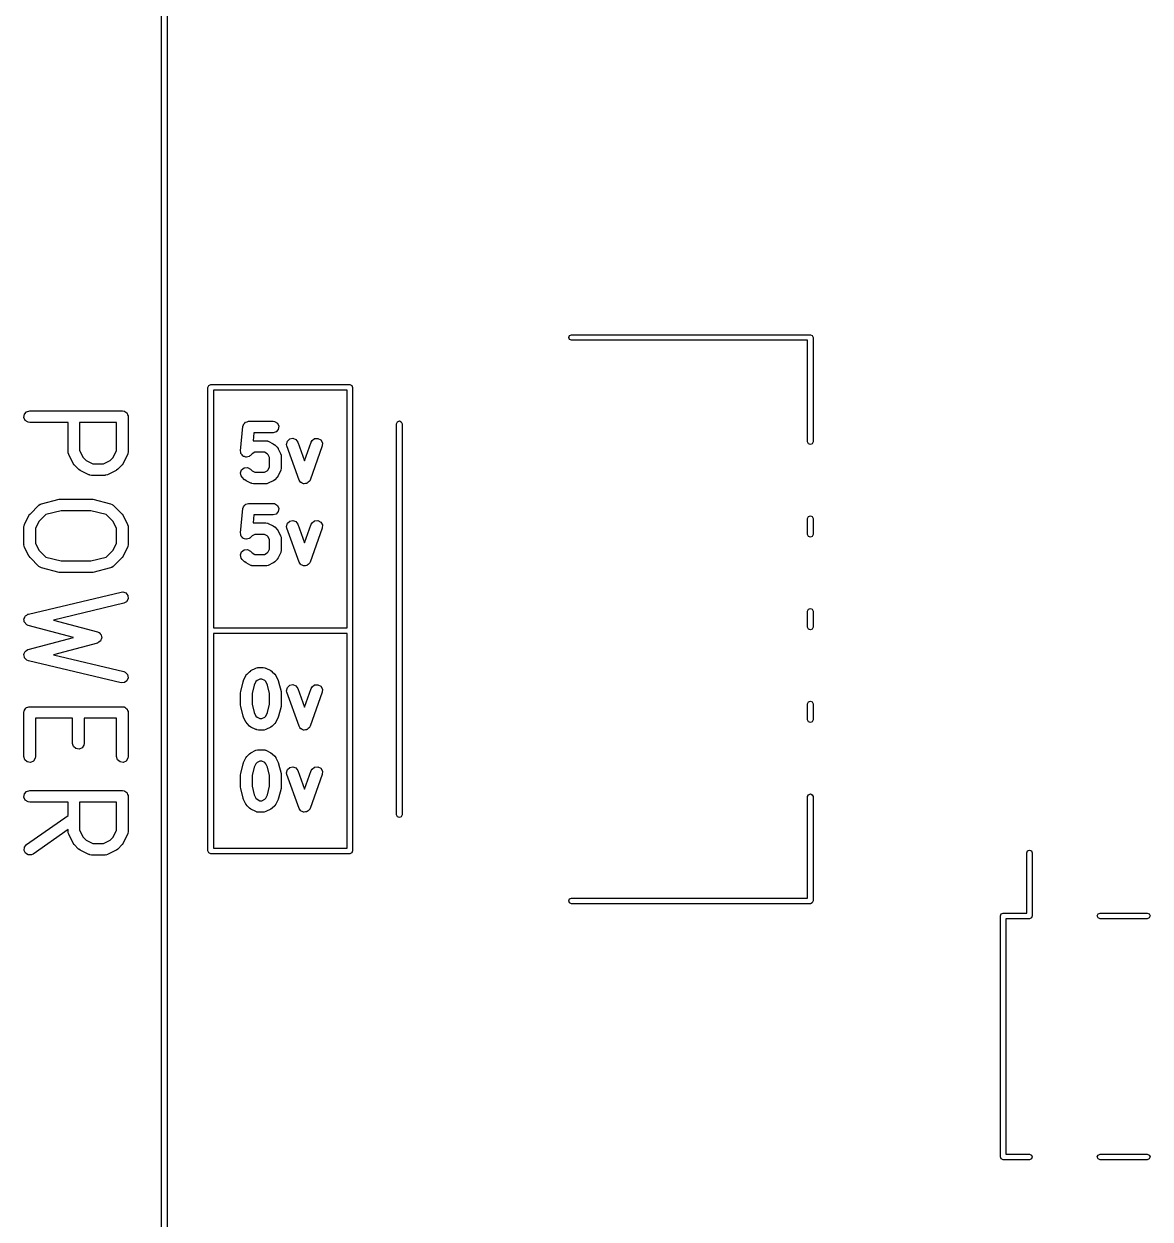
# Model space of a CAD drawing. Extents: x -3.77 to 3.77, y 0.07 to 7.77.
# Drawn here: x 0.845 to 1.802, y 5.239 to 6.254 of the extents above; entities that cross this region are included whole.
import ezdxf

# ---------------------------------------------------------------- set-up
doc = ezdxf.new("R2010")
doc.units = 0
doc.header["$MEASUREMENT"] = 0
doc.layers.add('BLACK', color=7, linetype='CONTINUOUS')

msp = doc.modelspace()

# ---------------------------------------------------------------- linework, layer by layer
at = {"layer": 'BLACK', "linetype": 'CONTINUOUS'}
for p, q in [((0.962205, 4.84252), (0.962205, 6.88976)), ((0.966929, 6.88976), (0.966929, 4.84252)), ((1.30788, 5.98728), (1.30857, 5.98895)), ((1.30857, 5.98895), (1.31024, 5.98965)), ((1.31024, 5.98965), (1.51308, 5.98965)), ((1.51308, 5.98965), (1.51475, 5.98895)), ((1.51475, 5.98895), (1.51544, 5.98728)), ((1.30857, 5.98561), (1.30788, 5.98728)), ((1.31024, 5.98492), (1.30857, 5.98561)), ((1.51072, 5.98492), (1.31024, 5.98492)), ((1.51072, 5.89874), (1.51072, 5.98492)), ((1.51544, 5.98728), (1.51544, 5.89874)), ((1.00157, 5.94488), (1.00227, 5.94655)), ((1.00157, 5.55118), (1.00157, 5.94488)), ((1.00227, 5.94655), (1.00394, 5.94724)), ((1.00394, 5.94724), (1.12205, 5.94724)), ((1.0063, 5.94252), (1.0063, 5.74055)), ((1.11969, 5.94252), (1.0063, 5.94252)), ((1.11969, 5.74055), (1.11969, 5.94252)), ((1.12205, 5.94724), (1.12372, 5.94655)), ((1.12372, 5.94655), (1.12441, 5.94488)), ((1.12441, 5.94488), (1.12441, 5.55118)), ((0.845334, 5.91935), (0.845732, 5.92209)), ((0.846481, 5.91683), (0.845334, 5.91935)), ((0.845732, 5.92209), (0.847548, 5.92418)), ((0.847548, 5.92418), (0.850206, 5.92496)), ((0.850206, 5.92496), (0.928946, 5.92496)), ((0.928946, 5.92496), (0.930344, 5.92476)), ((0.930344, 5.92476), (0.930643, 5.92457)), ((0.930643, 5.92457), (0.930995, 5.92452)), ((0.930995, 5.92452), (0.931789, 5.92383)), ((0.931789, 5.92383), (0.932672, 5.92326)), ((0.932672, 5.92326), (0.932819, 5.92293)), ((0.932819, 5.92293), (0.933088, 5.9227)), ((0.933088, 5.9227), (0.933384, 5.92169)), ((0.933384, 5.92169), (0.933819, 5.92073)), ((0.933819, 5.92073), (0.933767, 5.92038)), ((0.933767, 5.92038), (0.933868, 5.92004)), ((0.933868, 5.92004), (0.933868, 5.89004)), ((0.848809, 5.91532), (0.846481, 5.91683)), ((0.850206, 5.91512), (0.848809, 5.91532)), ((0.88278, 5.91512), (0.850206, 5.91512)), ((0.88278, 5.89004), (0.88278, 5.91512)), ((0.892623, 5.91512), (0.892623, 5.89121)), ((0.924025, 5.91512), (0.892623, 5.91512)), ((0.924025, 5.89121), (0.924025, 5.91512)), ((1.02922, 5.89106), (1.03129, 5.91169)), ((1.03129, 5.91169), (1.03163, 5.91306)), ((1.03163, 5.91306), (1.03169, 5.91314)), ((1.03169, 5.91314), (1.03171, 5.91324)), ((1.03171, 5.91324), (1.03255, 5.91422)), ((1.03255, 5.91422), (1.03335, 5.91522)), ((1.03335, 5.91522), (1.03345, 5.91526)), ((1.03345, 5.91526), (1.03352, 5.91534)), ((1.03352, 5.91534), (1.03476, 5.9157)), ((1.03476, 5.9157), (1.03598, 5.91611)), ((1.03598, 5.91611), (1.03608, 5.91609)), ((1.03608, 5.91609), (1.03618, 5.91612)), ((1.03618, 5.91612), (1.05681, 5.91612)), ((1.05681, 5.91612), (1.0582, 5.91591)), ((1.0582, 5.91591), (1.06053, 5.91441)), ((1.06128, 5.90915), (1.05946, 5.90705)), ((1.06053, 5.91441), (1.06168, 5.91189)), ((1.06168, 5.91189), (1.06128, 5.90915)), ((1.16172, 5.91406), (1.16241, 5.91573)), ((1.16172, 5.582), (1.16172, 5.91406)), ((1.16241, 5.91573), (1.16408, 5.91642)), ((1.16408, 5.91642), (1.16575, 5.91573)), ((1.16575, 5.91573), (1.16644, 5.91406)), ((1.16644, 5.91406), (1.16644, 5.582)), ((1.04064, 5.90627), (1.03996, 5.89952)), ((1.03996, 5.89952), (1.04031, 5.89962)), ((1.04031, 5.89962), (1.05062, 5.89962)), ((1.05681, 5.90627), (1.04064, 5.90627)), ((1.05062, 5.89962), (1.05202, 5.89942)), ((1.05202, 5.89942), (1.05239, 5.89918)), ((1.05239, 5.89918), (1.05282, 5.8991)), ((1.05282, 5.8991), (1.05694, 5.89704)), ((1.05946, 5.90705), (1.05681, 5.90627)), ((1.05694, 5.89704), (1.0581, 5.89623)), ((1.06839, 5.89649), (1.06902, 5.89919)), ((1.06902, 5.89919), (1.07101, 5.90112)), ((1.07101, 5.90112), (1.07373, 5.90166)), ((1.07373, 5.90166), (1.07631, 5.90066)), ((1.07631, 5.90066), (1.07794, 5.89842)), ((1.07794, 5.89842), (1.08361, 5.88252)), ((1.08361, 5.88252), (1.08929, 5.89842)), ((1.08929, 5.89842), (1.08995, 5.89966)), ((1.08995, 5.89966), (1.09215, 5.90135)), ((1.09215, 5.90135), (1.09491, 5.90158)), ((1.09491, 5.90158), (1.09736, 5.90029)), ((1.09736, 5.90029), (1.09872, 5.89787)), ((1.09872, 5.89787), (1.09856, 5.89511)), ((1.51141, 5.89707), (1.51072, 5.89874)), ((1.51308, 5.89638), (1.51141, 5.89707)), ((1.51475, 5.89707), (1.51308, 5.89638)), ((1.51544, 5.89874), (1.51475, 5.89707)), ((0.882904, 5.88962), (0.88278, 5.89004)), ((0.882856, 5.88918), (0.882904, 5.88962)), ((0.8833, 5.88784), (0.882856, 5.88918)), ((0.887049, 5.88035), (0.8833, 5.88784)), ((0.892623, 5.89121), (0.895496, 5.88546)), ((0.921152, 5.88546), (0.924025, 5.89121)), ((0.933348, 5.88784), (0.929599, 5.88035)), ((0.933426, 5.88828), (0.933348, 5.88784)), ((0.933665, 5.88865), (0.933426, 5.88828)), ((0.933868, 5.89004), (0.933665, 5.88865)), ((1.02943, 5.88997), (1.02922, 5.89106)), ((1.02951, 5.88886), (1.02943, 5.88997)), ((1.02968, 5.88863), (1.02951, 5.88886)), ((1.02974, 5.88834), (1.02968, 5.88863)), ((1.0305, 5.88753), (1.02974, 5.88834)), ((1.03117, 5.88664), (1.0305, 5.88753)), ((1.0376, 5.88709), (1.03707, 5.8867)), ((1.0391, 5.88859), (1.0376, 5.88709)), ((1.04147, 5.88978), (1.0391, 5.88859)), ((1.04946, 5.88978), (1.04147, 5.88978)), ((1.05183, 5.88859), (1.04946, 5.88978)), ((1.05276, 5.88766), (1.05183, 5.88859)), ((1.05395, 5.88529), (1.05276, 5.88766)), ((1.0581, 5.89623), (1.05815, 5.89616)), ((1.05815, 5.89616), (1.05822, 5.89612)), ((1.05822, 5.89612), (1.06029, 5.89405)), ((1.06029, 5.89405), (1.06113, 5.89292)), ((1.06113, 5.89292), (1.06115, 5.89284)), ((1.06115, 5.89284), (1.06121, 5.89277)), ((1.06121, 5.89277), (1.06327, 5.88865)), ((1.06327, 5.88865), (1.06371, 5.88731)), ((1.06371, 5.88731), (1.06366, 5.88687)), ((1.06867, 5.89511), (1.06839, 5.89649)), ((1.07898, 5.86623), (1.06867, 5.89511)), ((1.09856, 5.89511), (1.08825, 5.86623)), ((0.887108, 5.88028), (0.887049, 5.88035)), ((0.887126, 5.8802), (0.887108, 5.88028)), ((0.887971, 5.87907), (0.887126, 5.8802)), ((0.891721, 5.87532), (0.887971, 5.87907)), ((0.895496, 5.88546), (0.898116, 5.88284)), ((0.898116, 5.88284), (0.903861, 5.87997)), ((0.903861, 5.87997), (0.912786, 5.87997)), ((0.912786, 5.87997), (0.918532, 5.88284)), ((0.918532, 5.88284), (0.921152, 5.88546)), ((0.928677, 5.87907), (0.924927, 5.87532)), ((0.928718, 5.87914), (0.928677, 5.87907)), ((0.928792, 5.87919), (0.928718, 5.87914)), ((0.929599, 5.88035), (0.928792, 5.87919)), ((1.03144, 5.88654), (1.03117, 5.88664)), ((1.03164, 5.88633), (1.03144, 5.88654)), ((1.03272, 5.88606), (1.03164, 5.88633)), ((1.03241, 5.87663), (1.03517, 5.87682)), ((1.03376, 5.88567), (1.03272, 5.88606)), ((1.03404, 5.88573), (1.03376, 5.88567)), ((1.03433, 5.88566), (1.03404, 5.88573)), ((1.03538, 5.88601), (1.03433, 5.88566)), ((1.03517, 5.87682), (1.0376, 5.87549)), ((1.03647, 5.88625), (1.03538, 5.88601)), ((1.0368, 5.8865), (1.03647, 5.88625)), ((1.03695, 5.88655), (1.0368, 5.8865)), ((1.03707, 5.8867), (1.03695, 5.88655)), ((1.05276, 5.87493), (1.05395, 5.8773)), ((1.05395, 5.8773), (1.05395, 5.88529)), ((1.06366, 5.88687), (1.06379, 5.88645)), ((1.06379, 5.88645), (1.06379, 5.87614)), ((0.891796, 5.87528), (0.891721, 5.87532)), ((0.89184, 5.8752), (0.891796, 5.87528)), ((0.893, 5.87439), (0.89184, 5.8752)), ((0.900499, 5.87065), (0.893, 5.87439)), ((0.900932, 5.87057), (0.900499, 5.87065)), ((0.901302, 5.87033), (0.900932, 5.87057)), ((0.9027, 5.87013), (0.901302, 5.87033)), ((0.913948, 5.87013), (0.9027, 5.87013)), ((0.914371, 5.87025), (0.913948, 5.87013)), ((0.914808, 5.8702), (0.914371, 5.87025)), ((0.916149, 5.87065), (0.914808, 5.8702)), ((0.923648, 5.87439), (0.916149, 5.87065)), ((0.923711, 5.87445), (0.923648, 5.87439)), ((0.923795, 5.87447), (0.923711, 5.87445)), ((0.924927, 5.87532), (0.923795, 5.87447)), ((1.02921, 5.87237), (1.03019, 5.87497)), ((1.0298, 5.86967), (1.02921, 5.87237)), ((1.03064, 5.86853), (1.0298, 5.86967)), ((1.03019, 5.87497), (1.03241, 5.87663)), ((1.0327, 5.86647), (1.03064, 5.86853)), ((1.0376, 5.87549), (1.0391, 5.874)), ((1.0391, 5.874), (1.04147, 5.87281)), ((1.04147, 5.87281), (1.04946, 5.87281)), ((1.04946, 5.87281), (1.05183, 5.874)), ((1.05183, 5.874), (1.05276, 5.87493)), ((1.06029, 5.86853), (1.05822, 5.86647)), ((1.06033, 5.86861), (1.06029, 5.86853)), ((1.0604, 5.86865), (1.06033, 5.86861)), ((1.06121, 5.86981), (1.0604, 5.86865)), ((1.06327, 5.87394), (1.06121, 5.86981)), ((1.06335, 5.87437), (1.06327, 5.87394)), ((1.06359, 5.87474), (1.06335, 5.87437)), ((1.06379, 5.87614), (1.06359, 5.87474)), ((1.03278, 5.86643), (1.0327, 5.86647)), ((1.03282, 5.86636), (1.03278, 5.86643)), ((1.03398, 5.86555), (1.03282, 5.86636)), ((1.03811, 5.86349), (1.03398, 5.86555)), ((1.03854, 5.86341), (1.03811, 5.86349)), ((1.03891, 5.86317), (1.03854, 5.86341)), ((1.04031, 5.86297), (1.03891, 5.86317)), ((1.05062, 5.86297), (1.04031, 5.86297)), ((1.05104, 5.86309), (1.05062, 5.86297)), ((1.05148, 5.86304), (1.05104, 5.86309)), ((1.05282, 5.86349), (1.05148, 5.86304)), ((1.05694, 5.86555), (1.05282, 5.86349)), ((1.05701, 5.86561), (1.05694, 5.86555)), ((1.05709, 5.86563), (1.05701, 5.86561)), ((1.05822, 5.86647), (1.05709, 5.86563)), ((1.07963, 5.86533), (1.07898, 5.86623)), ((1.08018, 5.86436), (1.07963, 5.86533)), ((1.08044, 5.86423), (1.08018, 5.86436)), ((1.08061, 5.86399), (1.08044, 5.86423)), ((1.08165, 5.86359), (1.08061, 5.86399)), ((1.08263, 5.86307), (1.08165, 5.86359)), ((1.08292, 5.86309), (1.08263, 5.86307)), ((1.08319, 5.86299), (1.08292, 5.86309)), ((1.08428, 5.86321), (1.08319, 5.86299)), ((1.08539, 5.8633), (1.08428, 5.86321)), ((1.08562, 5.86348), (1.08539, 5.8633)), ((1.08591, 5.86353), (1.08562, 5.86348)), ((1.08671, 5.86431), (1.08591, 5.86353)), ((1.08759, 5.86499), (1.08671, 5.86431)), ((1.08778, 5.86535), (1.08759, 5.86499)), ((1.0879, 5.86546), (1.08778, 5.86535)), ((1.08794, 5.86565), (1.0879, 5.86546)), ((1.08825, 5.86623), (1.08794, 5.86565)), ((0.860261, 5.84608), (0.875259, 5.84982)), ((0.875259, 5.84982), (0.876318, 5.84993)), ((0.876318, 5.84993), (0.876453, 5.84997)), ((0.876453, 5.84997), (0.9027, 5.84997)), ((0.9027, 5.84997), (0.903752, 5.84982)), ((0.903752, 5.84982), (0.903893, 5.84982)), ((0.903893, 5.84982), (0.918891, 5.84608)), ((1.03476, 5.84598), (1.03598, 5.84639)), ((1.03598, 5.84639), (1.03608, 5.84636)), ((1.03608, 5.84636), (1.03618, 5.84639)), ((1.03618, 5.84639), (1.05681, 5.84639)), ((1.05681, 5.84639), (1.0582, 5.84619)), ((0.849554, 5.836), (0.85036, 5.83716)), ((0.85036, 5.83716), (0.850435, 5.83721)), ((0.850435, 5.83721), (0.850476, 5.83728)), ((0.850476, 5.83728), (0.857975, 5.84478)), ((0.857975, 5.84478), (0.859107, 5.84563)), ((0.863971, 5.83686), (0.858, 5.83089)), ((0.859107, 5.84563), (0.85972, 5.84576)), ((0.85972, 5.84576), (0.860261, 5.84608)), ((0.877059, 5.84013), (0.863971, 5.83686)), ((0.902094, 5.84013), (0.877059, 5.84013)), ((0.915182, 5.83686), (0.902094, 5.84013)), ((0.921152, 5.83089), (0.915182, 5.83686)), ((0.918891, 5.84608), (0.920198, 5.84554)), ((0.920198, 5.84554), (0.920627, 5.84508)), ((0.920627, 5.84508), (0.921178, 5.84478)), ((0.921178, 5.84478), (0.928677, 5.83728)), ((0.928677, 5.83728), (0.929522, 5.83615)), ((0.929522, 5.83615), (0.92954, 5.83607)), ((1.02922, 5.82134), (1.03129, 5.84196)), ((1.03129, 5.84196), (1.03163, 5.84333)), ((1.03163, 5.84333), (1.03169, 5.84342)), ((1.03169, 5.84342), (1.03171, 5.84352)), ((1.03171, 5.84352), (1.03255, 5.84449)), ((1.03255, 5.84449), (1.03335, 5.8455)), ((1.03335, 5.8455), (1.03345, 5.84553)), ((1.03345, 5.84553), (1.03352, 5.84561)), ((1.03352, 5.84561), (1.03476, 5.84598)), ((1.04064, 5.83655), (1.03996, 5.82979)), ((1.05681, 5.83655), (1.04064, 5.83655)), ((1.05946, 5.83733), (1.05681, 5.83655)), ((1.0582, 5.84619), (1.06053, 5.84469)), ((1.06128, 5.83942), (1.05946, 5.83733)), ((1.06053, 5.84469), (1.06168, 5.84217)), ((1.06168, 5.84217), (1.06128, 5.83942)), ((0.845285, 5.8263), (0.845488, 5.8277)), ((0.845285, 5.8113), (0.845285, 5.8263)), ((0.845488, 5.8277), (0.845726, 5.82807)), ((0.845726, 5.82807), (0.845805, 5.8285)), ((0.845805, 5.8285), (0.849554, 5.836)), ((0.858, 5.83089), (0.855127, 5.82514)), ((0.924025, 5.82514), (0.921152, 5.83089)), ((0.92954, 5.83607), (0.929599, 5.836)), ((0.929599, 5.836), (0.933348, 5.8285)), ((0.933348, 5.8285), (0.933792, 5.82716)), ((0.933792, 5.82716), (0.933744, 5.82673)), ((0.933744, 5.82673), (0.933868, 5.8263)), ((0.933868, 5.8263), (0.933868, 5.8113)), ((1.03996, 5.82979), (1.04031, 5.8299)), ((1.04031, 5.8299), (1.05062, 5.8299)), ((1.05062, 5.8299), (1.05202, 5.82969)), ((1.05202, 5.82969), (1.05239, 5.82945)), ((1.05239, 5.82945), (1.05282, 5.82938)), ((1.05282, 5.82938), (1.05694, 5.82731)), ((1.05694, 5.82731), (1.0581, 5.82651)), ((1.0581, 5.82651), (1.05815, 5.82643)), ((1.05815, 5.82643), (1.05822, 5.82639)), ((1.05822, 5.82639), (1.06029, 5.82433)), ((1.06839, 5.82677), (1.06902, 5.82946)), ((1.06867, 5.82538), (1.06839, 5.82677)), ((1.06902, 5.82946), (1.07101, 5.83139)), ((1.07101, 5.83139), (1.07373, 5.83194)), ((1.07373, 5.83194), (1.07631, 5.83093)), ((1.07631, 5.83093), (1.07794, 5.82869)), ((1.07794, 5.82869), (1.08361, 5.8128)), ((1.08361, 5.8128), (1.08929, 5.82869)), ((1.08929, 5.82869), (1.08995, 5.82994)), ((1.08995, 5.82994), (1.09215, 5.83163)), ((1.09215, 5.83163), (1.09491, 5.83186)), ((1.09491, 5.83186), (1.09736, 5.83056)), ((1.09736, 5.83056), (1.09872, 5.82815)), ((1.09872, 5.82815), (1.09856, 5.82538)), ((1.51072, 5.83354), (1.51141, 5.83521)), ((1.51072, 5.82), (1.51072, 5.83354)), ((1.51141, 5.83521), (1.51308, 5.8359)), ((1.51308, 5.8359), (1.51475, 5.83521)), ((1.51475, 5.83521), (1.51544, 5.83354)), ((1.51544, 5.83354), (1.51544, 5.82)), ((0.855127, 5.82514), (0.855127, 5.81247)), ((0.924025, 5.81247), (0.924025, 5.82514)), ((1.02943, 5.82024), (1.02922, 5.82134)), ((1.02951, 5.81913), (1.02943, 5.82024)), ((1.02968, 5.8189), (1.02951, 5.81913)), ((1.02974, 5.81862), (1.02968, 5.8189)), ((1.0305, 5.81781), (1.02974, 5.81862)), ((1.03117, 5.81691), (1.0305, 5.81781)), ((1.03144, 5.81681), (1.03117, 5.81691)), ((1.03164, 5.8166), (1.03144, 5.81681)), ((1.03272, 5.81633), (1.03164, 5.8166)), ((1.03376, 5.81594), (1.03272, 5.81633)), ((1.03404, 5.816), (1.03376, 5.81594)), ((1.03433, 5.81593), (1.03404, 5.816)), ((1.03538, 5.81629), (1.03433, 5.81593)), ((1.03647, 5.81652), (1.03538, 5.81629)), ((1.0368, 5.81677), (1.03647, 5.81652)), ((1.03695, 5.81682), (1.0368, 5.81677)), ((1.03707, 5.81697), (1.03695, 5.81682)), ((1.0376, 5.81737), (1.03707, 5.81697)), ((1.0391, 5.81887), (1.0376, 5.81737)), ((1.04147, 5.82005), (1.0391, 5.81887)), ((1.04946, 5.82005), (1.04147, 5.82005)), ((1.05183, 5.81887), (1.04946, 5.82005)), ((1.05276, 5.81793), (1.05183, 5.81887)), ((1.05395, 5.81556), (1.05276, 5.81793)), ((1.06029, 5.82433), (1.06113, 5.8232)), ((1.06113, 5.8232), (1.06115, 5.82311)), ((1.06115, 5.82311), (1.06121, 5.82305)), ((1.06121, 5.82305), (1.06327, 5.81893)), ((1.06327, 5.81893), (1.06371, 5.81758)), ((1.06371, 5.81758), (1.06366, 5.81715)), ((1.06366, 5.81715), (1.06379, 5.81672)), ((1.06379, 5.81672), (1.06379, 5.80641)), ((1.07898, 5.79651), (1.06867, 5.82538)), ((1.09856, 5.82538), (1.08825, 5.79651)), ((1.51141, 5.81833), (1.51072, 5.82)), ((1.51308, 5.81764), (1.51141, 5.81833)), ((1.51475, 5.81833), (1.51308, 5.81764)), ((1.51544, 5.82), (1.51475, 5.81833)), ((0.845409, 5.81088), (0.845285, 5.8113)), ((0.845361, 5.81044), (0.845409, 5.81088)), ((0.845805, 5.8091), (0.845361, 5.81044)), ((0.849554, 5.8016), (0.845805, 5.8091)), ((0.855127, 5.81247), (0.858, 5.80672)), ((0.858, 5.80672), (0.863971, 5.80075)), ((0.915182, 5.80075), (0.921152, 5.80672)), ((0.921152, 5.80672), (0.924025, 5.81247)), ((0.933348, 5.8091), (0.929599, 5.8016)), ((0.933426, 5.80954), (0.933348, 5.8091)), ((0.933665, 5.80991), (0.933426, 5.80954)), ((0.933868, 5.8113), (0.933665, 5.80991)), ((1.03019, 5.80524), (1.03241, 5.8069)), ((1.03241, 5.8069), (1.03517, 5.8071)), ((1.03517, 5.8071), (1.0376, 5.80577)), ((1.0376, 5.80577), (1.0391, 5.80427)), ((1.05276, 5.8052), (1.05395, 5.80758)), ((1.05395, 5.80758), (1.05395, 5.81556)), ((1.06379, 5.80641), (1.06359, 5.80502)), ((0.849613, 5.80154), (0.849554, 5.8016)), ((0.849631, 5.80146), (0.849613, 5.80154)), ((0.850476, 5.80033), (0.849631, 5.80146)), ((0.857975, 5.79283), (0.850476, 5.80033)), ((0.863971, 5.80075), (0.877059, 5.79748)), ((0.877059, 5.79748), (0.902094, 5.79748)), ((0.902094, 5.79748), (0.915182, 5.80075)), ((0.928677, 5.80033), (0.921178, 5.79283)), ((0.928718, 5.8004), (0.928677, 5.80033)), ((0.928792, 5.80045), (0.928718, 5.8004)), ((0.929599, 5.8016), (0.928792, 5.80045)), ((1.02921, 5.80265), (1.03019, 5.80524)), ((1.0298, 5.79994), (1.02921, 5.80265)), ((1.03064, 5.79881), (1.0298, 5.79994)), ((1.0327, 5.79675), (1.03064, 5.79881)), ((1.03278, 5.79671), (1.0327, 5.79675)), ((1.03282, 5.79663), (1.03278, 5.79671)), ((1.03398, 5.79583), (1.03282, 5.79663)), ((1.03811, 5.79376), (1.03398, 5.79583)), ((1.0391, 5.80427), (1.04147, 5.80309)), ((1.04147, 5.80309), (1.04946, 5.80309)), ((1.04946, 5.80309), (1.05183, 5.80427)), ((1.05183, 5.80427), (1.05276, 5.8052)), ((1.05694, 5.79583), (1.05282, 5.79376)), ((1.05701, 5.79588), (1.05694, 5.79583)), ((1.05709, 5.7959), (1.05701, 5.79588)), ((1.05822, 5.79675), (1.05709, 5.7959)), ((1.06029, 5.79881), (1.05822, 5.79675)), ((1.06033, 5.79888), (1.06029, 5.79881)), ((1.0604, 5.79893), (1.06033, 5.79888)), ((1.06121, 5.80009), (1.0604, 5.79893)), ((1.06327, 5.80421), (1.06121, 5.80009)), ((1.06335, 5.80465), (1.06327, 5.80421)), ((1.06359, 5.80502), (1.06335, 5.80465)), ((1.07963, 5.79561), (1.07898, 5.79651)), ((1.08018, 5.79464), (1.07963, 5.79561)), ((1.08778, 5.79563), (1.08759, 5.79526)), ((1.0879, 5.79574), (1.08778, 5.79563)), ((1.08794, 5.79593), (1.0879, 5.79574)), ((1.08825, 5.79651), (1.08794, 5.79593)), ((0.858526, 5.79253), (0.857975, 5.79283)), ((0.858954, 5.79207), (0.858526, 5.79253)), ((0.860261, 5.79153), (0.858954, 5.79207)), ((0.875259, 5.78778), (0.860261, 5.79153)), ((0.8754, 5.78779), (0.875259, 5.78778)), ((0.876453, 5.78764), (0.8754, 5.78779)), ((0.9027, 5.78764), (0.876453, 5.78764)), ((0.902835, 5.78768), (0.9027, 5.78764)), ((0.903893, 5.78778), (0.902835, 5.78768)), ((0.918891, 5.79153), (0.903893, 5.78778)), ((0.919433, 5.79185), (0.918891, 5.79153)), ((0.920046, 5.79198), (0.919433, 5.79185)), ((0.921178, 5.79283), (0.920046, 5.79198)), ((1.03854, 5.79368), (1.03811, 5.79376)), ((1.03891, 5.79345), (1.03854, 5.79368)), ((1.04031, 5.79324), (1.03891, 5.79345)), ((1.05062, 5.79324), (1.04031, 5.79324)), ((1.05104, 5.79337), (1.05062, 5.79324)), ((1.05148, 5.79332), (1.05104, 5.79337)), ((1.05282, 5.79376), (1.05148, 5.79332)), ((1.08044, 5.7945), (1.08018, 5.79464)), ((1.08061, 5.79427), (1.08044, 5.7945)), ((1.08165, 5.79386), (1.08061, 5.79427)), ((1.08263, 5.79334), (1.08165, 5.79386)), ((1.08292, 5.79337), (1.08263, 5.79334)), ((1.08319, 5.79326), (1.08292, 5.79337)), ((1.08428, 5.79348), (1.08319, 5.79326)), ((1.08539, 5.79357), (1.08428, 5.79348)), ((1.08562, 5.79375), (1.08539, 5.79357)), ((1.08591, 5.79381), (1.08562, 5.79375)), ((1.08671, 5.79458), (1.08591, 5.79381)), ((1.08759, 5.79526), (1.08671, 5.79458)), ((0.849066, 5.75235), (0.927807, 5.7711)), ((0.927807, 5.7711), (0.929213, 5.77122)), ((0.929213, 5.77122), (0.931826, 5.7703)), ((0.931826, 5.7703), (0.933525, 5.76811)), ((0.933774, 5.76535), (0.932492, 5.7629)), ((0.933525, 5.76811), (0.933774, 5.76535)), ((0.930086, 5.76152), (0.870319, 5.74729)), ((0.932492, 5.7629), (0.930086, 5.76152)), ((1.51072, 5.7548), (1.51141, 5.75647)), ((1.51141, 5.75647), (1.51308, 5.75716)), ((1.51308, 5.75716), (1.51475, 5.75647)), ((1.51475, 5.75647), (1.51544, 5.7548)), ((0.84532, 5.74815), (0.845396, 5.74833)), ((0.845519, 5.74696), (0.84532, 5.74815)), ((0.845379, 5.74852), (0.845936, 5.74959)), ((0.845396, 5.74833), (0.845379, 5.74852)), ((0.845627, 5.74576), (0.845519, 5.74696)), ((0.845746, 5.74561), (0.845627, 5.74576)), ((0.845778, 5.74542), (0.845746, 5.74561)), ((0.846588, 5.74452), (0.845778, 5.74542)), ((0.845936, 5.74959), (0.846411, 5.7507)), ((0.846411, 5.7507), (0.846571, 5.7508)), ((0.846571, 5.7508), (0.846661, 5.75098)), ((0.846661, 5.75098), (0.847707, 5.75157)), ((0.847707, 5.75157), (0.848704, 5.75225)), ((0.848704, 5.75225), (0.848898, 5.75225)), ((0.848898, 5.75225), (0.849066, 5.75235)), ((0.870319, 5.74729), (0.907717, 5.73732)), ((1.51072, 5.74126), (1.51072, 5.7548)), ((1.51544, 5.7548), (1.51544, 5.74126)), ((0.847327, 5.74357), (0.846588, 5.74452)), ((0.84751, 5.74351), (0.847327, 5.74357)), ((0.84764, 5.74336), (0.84751, 5.74351)), ((0.848938, 5.74281), (0.84764, 5.74336)), ((0.88735, 5.73256), (0.848938, 5.74281)), ((0.907717, 5.73732), (0.909016, 5.73676)), ((0.909016, 5.73676), (0.9091, 5.73667)), ((0.9091, 5.73667), (0.90922, 5.73663)), ((0.90922, 5.73663), (0.910025, 5.73565)), ((0.910025, 5.73565), (0.910877, 5.73471)), ((0.910877, 5.73471), (0.910898, 5.73459)), ((1.0063, 5.74055), (1.11969, 5.74055)), ((1.0063, 5.73583), (1.0063, 5.55354)), ((1.11969, 5.73583), (1.0063, 5.73583)), ((1.11969, 5.55354), (1.11969, 5.73583)), ((1.51141, 5.73959), (1.51072, 5.74126)), ((1.51308, 5.7389), (1.51141, 5.73959)), ((1.51475, 5.73959), (1.51308, 5.7389)), ((1.51544, 5.74126), (1.51475, 5.73959)), ((0.848938, 5.72232), (0.88735, 5.73256)), ((0.907717, 5.72781), (0.870319, 5.71784)), ((0.907825, 5.72788), (0.907717, 5.72781)), ((0.907951, 5.72788), (0.907825, 5.72788)), ((0.909001, 5.72859), (0.907951, 5.72788)), ((0.910085, 5.72925), (0.909001, 5.72859)), ((0.91014, 5.72936), (0.910085, 5.72925)), ((0.910245, 5.72943), (0.91014, 5.72936)), ((0.910744, 5.7306), (0.910245, 5.72943)), ((0.911301, 5.73174), (0.910744, 5.7306)), ((0.910898, 5.73459), (0.910978, 5.73449)), ((0.910978, 5.73449), (0.911126, 5.73323)), ((0.911126, 5.73323), (0.911336, 5.73198)), ((0.911336, 5.73198), (0.911286, 5.73186)), ((0.911286, 5.73186), (0.911301, 5.73174)), ((0.845306, 5.71802), (0.845377, 5.7182)), ((0.845537, 5.71684), (0.845306, 5.71802)), ((0.845355, 5.71839), (0.845883, 5.71948)), ((0.845377, 5.7182), (0.845355, 5.71839)), ((0.845677, 5.71564), (0.845537, 5.71684)), ((0.8458, 5.71549), (0.845677, 5.71564)), ((0.845837, 5.7153), (0.8458, 5.71549)), ((0.846671, 5.71443), (0.845837, 5.7153)), ((0.845883, 5.71948), (0.846328, 5.7206)), ((0.846328, 5.7206), (0.846485, 5.72071)), ((0.846485, 5.72071), (0.84657, 5.72088)), ((0.84657, 5.72088), (0.8476, 5.72151)), ((0.847435, 5.7135), (0.846671, 5.71443)), ((0.8476, 5.72151), (0.848579, 5.72221)), ((0.848579, 5.72221), (0.848773, 5.72222)), ((0.848773, 5.72222), (0.848938, 5.72232)), ((0.870319, 5.71784), (0.930086, 5.70361)), ((0.84762, 5.71344), (0.847435, 5.7135)), ((0.847754, 5.7133), (0.84762, 5.71344)), ((0.849066, 5.71278), (0.847754, 5.7133)), ((0.927806, 5.69403), (0.849066, 5.71278)), ((1.03683, 5.70344), (1.03796, 5.70429)), ((1.03796, 5.70429), (1.03804, 5.7043)), ((1.03804, 5.7043), (1.03811, 5.70436)), ((1.03811, 5.70436), (1.04223, 5.70642)), ((1.04223, 5.70642), (1.04357, 5.70687)), ((1.04357, 5.70687), (1.04401, 5.70682)), ((1.04401, 5.70682), (1.04443, 5.70694)), ((1.04443, 5.70694), (1.04856, 5.70694)), ((1.04856, 5.70694), (1.04995, 5.70674)), ((1.04995, 5.70674), (1.05032, 5.7065)), ((1.05032, 5.7065), (1.05076, 5.70642)), ((1.05076, 5.70642), (1.05488, 5.70436)), ((1.05488, 5.70436), (1.05604, 5.70356)), ((0.930574, 5.69417), (0.927806, 5.69403)), ((0.930086, 5.70361), (0.931399, 5.70309)), ((0.932825, 5.69579), (0.930574, 5.69417)), ((0.931399, 5.70309), (0.933315, 5.70108)), ((0.933847, 5.69836), (0.932825, 5.69579)), ((0.933315, 5.70108), (0.933847, 5.69836)), ((1.02935, 5.68672), (1.03141, 5.69497)), ((1.03141, 5.69497), (1.03175, 5.6958)), ((1.03175, 5.6958), (1.03178, 5.69597)), ((1.03178, 5.69597), (1.03384, 5.7001)), ((1.03384, 5.7001), (1.03465, 5.70126)), ((1.03465, 5.70126), (1.03472, 5.7013)), ((1.03472, 5.7013), (1.03477, 5.70138)), ((1.03477, 5.70138), (1.03683, 5.70344)), ((1.04229, 5.69498), (1.04083, 5.69206)), ((1.04322, 5.69592), (1.04229, 5.69498)), ((1.04559, 5.6971), (1.04322, 5.69592)), ((1.04739, 5.6971), (1.04559, 5.6971)), ((1.04977, 5.69592), (1.04739, 5.6971)), ((1.0507, 5.69498), (1.04977, 5.69592)), ((1.05216, 5.69206), (1.0507, 5.69498)), ((1.05604, 5.70356), (1.05609, 5.70348)), ((1.05609, 5.70348), (1.05616, 5.70344)), ((1.05616, 5.70344), (1.05822, 5.70138)), ((1.05822, 5.70138), (1.05907, 5.70025)), ((1.05907, 5.70025), (1.05909, 5.70016)), ((1.05909, 5.70016), (1.05914, 5.7001)), ((1.05914, 5.7001), (1.06121, 5.69597)), ((1.06121, 5.69597), (1.06149, 5.69512)), ((1.06149, 5.69512), (1.06158, 5.69497)), ((1.06158, 5.69497), (1.06364, 5.68672)), ((1.0292, 5.68552), (1.02935, 5.68658)), ((1.0292, 5.67521), (1.0292, 5.68552)), ((1.02935, 5.68658), (1.02935, 5.68672)), ((1.04083, 5.69206), (1.03904, 5.68492)), ((1.03904, 5.68492), (1.03904, 5.67582)), ((1.05395, 5.68492), (1.05216, 5.69206)), ((1.05395, 5.67582), (1.05395, 5.68492)), ((1.06364, 5.68672), (1.06375, 5.68566)), ((1.06375, 5.68566), (1.06379, 5.68552)), ((1.06379, 5.68552), (1.06379, 5.67521)), ((1.06839, 5.68732), (1.06902, 5.69001)), ((1.06867, 5.68593), (1.06839, 5.68732)), ((1.07898, 5.65706), (1.06867, 5.68593)), ((1.06902, 5.69001), (1.07101, 5.69194)), ((1.07101, 5.69194), (1.07373, 5.69249)), ((1.07373, 5.69249), (1.07631, 5.69148)), ((1.07631, 5.69148), (1.07794, 5.68924)), ((1.07794, 5.68924), (1.08361, 5.67335)), ((1.08361, 5.67335), (1.08929, 5.68924)), ((1.09856, 5.68593), (1.08825, 5.65706)), ((1.08929, 5.68924), (1.08995, 5.69049)), ((1.08995, 5.69049), (1.09215, 5.69218)), ((1.09215, 5.69218), (1.09491, 5.69241)), ((1.09491, 5.69241), (1.09736, 5.69111)), ((1.09736, 5.69111), (1.09872, 5.6887)), ((1.09872, 5.6887), (1.09856, 5.68593)), ((0.849865, 5.67364), (0.850206, 5.67374)), ((0.850206, 5.67374), (0.928946, 5.67374)), ((0.928946, 5.67374), (0.930344, 5.67354)), ((1.02924, 5.67508), (1.0292, 5.67521)), ((1.02935, 5.67402), (1.02924, 5.67508)), ((1.03141, 5.66577), (1.02935, 5.67402)), ((1.03904, 5.67582), (1.04083, 5.66868)), ((1.05216, 5.66868), (1.05395, 5.67582)), ((1.06364, 5.67402), (1.06158, 5.66577)), ((1.06379, 5.67521), (1.06364, 5.67416)), ((1.06364, 5.67416), (1.06364, 5.67402)), ((1.51072, 5.67606), (1.51141, 5.67773)), ((1.51072, 5.66252), (1.51072, 5.67606)), ((1.51141, 5.67773), (1.51308, 5.67842)), ((1.51308, 5.67842), (1.51475, 5.67773)), ((1.51475, 5.67773), (1.51544, 5.67606)), ((1.51544, 5.67606), (1.51544, 5.66252)), ((0.845285, 5.66882), (0.845488, 5.67022)), ((0.845285, 5.63133), (0.845285, 5.66882)), ((0.845488, 5.67022), (0.845681, 5.67052)), ((0.845681, 5.67052), (0.845732, 5.67087)), ((0.845732, 5.67087), (0.846421, 5.67167)), ((0.846421, 5.67167), (0.846991, 5.67255)), ((0.846991, 5.67255), (0.847314, 5.6727)), ((0.847314, 5.6727), (0.847548, 5.67296)), ((0.847548, 5.67296), (0.848556, 5.67326)), ((0.848556, 5.67326), (0.849513, 5.67369)), ((0.849513, 5.67369), (0.849865, 5.67364)), ((0.88653, 5.6639), (0.855127, 5.6639)), ((0.855127, 5.6639), (0.855127, 5.63133)), ((0.88653, 5.64258), (0.88653, 5.6639)), ((0.924025, 5.6639), (0.896372, 5.6639)), ((0.896372, 5.6639), (0.896372, 5.64258)), ((0.924025, 5.63133), (0.924025, 5.6639)), ((0.930344, 5.67354), (0.930643, 5.67335)), ((0.930643, 5.67335), (0.930995, 5.6733)), ((0.930995, 5.6733), (0.931789, 5.67261)), ((0.931789, 5.67261), (0.932672, 5.67204)), ((0.932672, 5.67204), (0.932819, 5.67171)), ((0.932819, 5.67171), (0.933088, 5.67148)), ((0.933088, 5.67148), (0.933384, 5.67047)), ((0.933384, 5.67047), (0.933819, 5.66952)), ((0.933819, 5.66952), (0.933767, 5.66916)), ((0.933767, 5.66916), (0.933868, 5.66882)), ((0.933868, 5.66882), (0.933868, 5.63133)), ((1.0315, 5.66562), (1.03141, 5.66577)), ((1.03178, 5.66476), (1.0315, 5.66562)), ((1.03384, 5.66064), (1.03178, 5.66476)), ((1.04083, 5.66868), (1.04229, 5.66576)), ((1.04229, 5.66576), (1.04322, 5.66482)), ((1.04322, 5.66482), (1.04559, 5.66364)), ((1.04559, 5.66364), (1.04739, 5.66364)), ((1.04739, 5.66364), (1.04977, 5.66482)), ((1.04977, 5.66482), (1.0507, 5.66576)), ((1.0507, 5.66576), (1.05216, 5.66868)), ((1.06121, 5.66476), (1.05914, 5.66064)), ((1.06124, 5.66494), (1.06121, 5.66476)), ((1.06158, 5.66577), (1.06124, 5.66494)), ((1.0339, 5.66058), (1.03384, 5.66064)), ((1.03392, 5.66049), (1.0339, 5.66058)), ((1.03477, 5.65936), (1.03392, 5.66049)), ((1.03683, 5.6573), (1.03477, 5.65936)), ((1.0369, 5.65726), (1.03683, 5.6573)), ((1.03695, 5.65718), (1.0369, 5.65726)), ((1.03811, 5.65638), (1.03695, 5.65718)), ((1.04223, 5.65431), (1.03811, 5.65638)), ((1.04266, 5.65424), (1.04223, 5.65431)), ((1.04303, 5.654), (1.04266, 5.65424)), ((1.04443, 5.65379), (1.04303, 5.654)), ((1.04856, 5.65379), (1.04443, 5.65379)), ((1.04898, 5.65392), (1.04856, 5.65379)), ((1.04942, 5.65387), (1.04898, 5.65392)), ((1.05076, 5.65431), (1.04942, 5.65387)), ((1.05488, 5.65638), (1.05076, 5.65431)), ((1.05494, 5.65644), (1.05488, 5.65638)), ((1.05503, 5.65645), (1.05494, 5.65644)), ((1.05616, 5.6573), (1.05503, 5.65645)), ((1.05822, 5.65936), (1.05616, 5.6573)), ((1.05826, 5.65944), (1.05822, 5.65936)), ((1.05834, 5.65948), (1.05826, 5.65944)), ((1.05914, 5.66064), (1.05834, 5.65948)), ((1.07963, 5.65616), (1.07898, 5.65706)), ((1.08018, 5.65519), (1.07963, 5.65616)), ((1.08044, 5.65505), (1.08018, 5.65519)), ((1.08061, 5.65482), (1.08044, 5.65505)), ((1.08165, 5.65441), (1.08061, 5.65482)), ((1.08263, 5.65389), (1.08165, 5.65441)), ((1.08292, 5.65392), (1.08263, 5.65389)), ((1.08319, 5.65381), (1.08292, 5.65392)), ((1.08428, 5.65403), (1.08319, 5.65381)), ((1.08539, 5.65413), (1.08428, 5.65403)), ((1.08562, 5.6543), (1.08539, 5.65413)), ((1.08591, 5.65436), (1.08562, 5.6543)), ((1.08671, 5.65514), (1.08591, 5.65436)), ((1.08759, 5.65581), (1.08671, 5.65514)), ((1.08778, 5.65618), (1.08759, 5.65581)), ((1.0879, 5.65629), (1.08778, 5.65618)), ((1.08794, 5.65648), (1.0879, 5.65629)), ((1.08825, 5.65706), (1.08794, 5.65648)), ((1.51141, 5.66085), (1.51072, 5.66252)), ((1.51308, 5.66016), (1.51141, 5.66085)), ((1.51475, 5.66085), (1.51308, 5.66016)), ((1.51544, 5.66252), (1.51475, 5.66085)), ((0.88731, 5.63992), (0.88653, 5.64258)), ((0.889402, 5.6381), (0.88731, 5.63992)), ((0.892144, 5.6377), (0.889402, 5.6381)), ((0.894667, 5.63885), (0.892144, 5.6377)), ((0.89617, 5.64118), (0.894667, 5.63885)), ((0.896372, 5.64258), (0.89617, 5.64118)), ((1.03477, 5.63165), (1.03683, 5.63372)), ((1.03683, 5.63372), (1.03796, 5.63456)), ((1.03796, 5.63456), (1.03804, 5.63458)), ((1.03804, 5.63458), (1.03811, 5.63464)), ((1.03811, 5.63464), (1.04223, 5.6367)), ((1.04223, 5.6367), (1.04357, 5.63714)), ((1.04357, 5.63714), (1.04401, 5.6371)), ((1.04401, 5.6371), (1.04443, 5.63722)), ((1.04443, 5.63722), (1.04856, 5.63722)), ((1.04856, 5.63722), (1.04995, 5.63702)), ((1.04995, 5.63702), (1.05032, 5.63678)), ((1.05032, 5.63678), (1.05076, 5.6367)), ((1.05076, 5.6367), (1.05488, 5.63464)), ((1.05488, 5.63464), (1.05604, 5.63383)), ((1.05604, 5.63383), (1.05609, 5.63376)), ((1.05609, 5.63376), (1.05616, 5.63372)), ((1.05616, 5.63372), (1.05822, 5.63165)), ((0.846065, 5.62867), (0.845285, 5.63133)), ((0.848158, 5.62685), (0.846065, 5.62867)), ((0.8509, 5.62646), (0.848158, 5.62685)), ((0.853422, 5.6276), (0.8509, 5.62646)), ((0.854925, 5.62993), (0.853422, 5.6276)), ((0.855127, 5.63133), (0.854925, 5.62993)), ((0.924805, 5.62867), (0.924025, 5.63133)), ((0.926898, 5.62685), (0.924805, 5.62867)), ((0.92964, 5.62646), (0.926898, 5.62685)), ((0.932162, 5.6276), (0.92964, 5.62646)), ((0.933665, 5.62993), (0.932162, 5.6276)), ((0.933868, 5.63133), (0.933665, 5.62993)), ((1.02935, 5.61699), (1.03141, 5.62524)), ((1.03141, 5.62524), (1.03175, 5.62608)), ((1.03175, 5.62608), (1.03178, 5.62625)), ((1.03178, 5.62625), (1.03384, 5.63037)), ((1.03384, 5.63037), (1.03465, 5.63153)), ((1.03465, 5.63153), (1.03472, 5.63158)), ((1.03472, 5.63158), (1.03477, 5.63165)), ((1.04229, 5.62526), (1.04083, 5.62233)), ((1.04322, 5.62619), (1.04229, 5.62526)), ((1.04559, 5.62738), (1.04322, 5.62619)), ((1.04739, 5.62738), (1.04559, 5.62738)), ((1.04977, 5.62619), (1.04739, 5.62738)), ((1.0507, 5.62526), (1.04977, 5.62619)), ((1.05216, 5.62233), (1.0507, 5.62526)), ((1.05822, 5.63165), (1.05907, 5.63052)), ((1.05907, 5.63052), (1.05909, 5.63044)), ((1.05909, 5.63044), (1.05914, 5.63037)), ((1.05914, 5.63037), (1.06121, 5.62625)), ((1.06121, 5.62625), (1.06149, 5.6254)), ((1.06149, 5.6254), (1.06158, 5.62524)), ((1.06158, 5.62524), (1.06364, 5.61699)), ((1.0292, 5.6158), (1.02935, 5.61685)), ((1.0292, 5.60549), (1.0292, 5.6158)), ((1.02935, 5.61685), (1.02935, 5.61699)), ((1.04083, 5.62233), (1.03904, 5.61519)), ((1.03904, 5.61519), (1.03904, 5.6061)), ((1.05395, 5.61519), (1.05216, 5.62233)), ((1.05395, 5.6061), (1.05395, 5.61519)), ((1.06364, 5.61699), (1.06375, 5.61594)), ((1.06375, 5.61594), (1.06379, 5.6158)), ((1.06379, 5.6158), (1.06379, 5.60549)), ((1.06839, 5.61759), (1.06902, 5.62029)), ((1.06867, 5.61621), (1.06839, 5.61759)), ((1.07898, 5.58734), (1.06867, 5.61621)), ((1.06902, 5.62029), (1.07101, 5.62222)), ((1.07101, 5.62222), (1.07373, 5.62277)), ((1.07373, 5.62277), (1.07631, 5.62176)), ((1.07631, 5.62176), (1.07794, 5.61952)), ((1.07794, 5.61952), (1.08361, 5.60362)), ((1.08361, 5.60362), (1.08929, 5.61952)), ((1.09856, 5.61621), (1.08825, 5.58734)), ((1.08929, 5.61952), (1.08995, 5.62077)), ((1.08995, 5.62077), (1.09215, 5.62245)), ((1.09215, 5.62245), (1.09491, 5.62268)), ((1.09491, 5.62268), (1.09736, 5.62139)), ((1.09736, 5.62139), (1.09872, 5.61897)), ((1.09872, 5.61897), (1.09856, 5.61621)), ((1.02924, 5.60535), (1.0292, 5.60549)), ((1.02935, 5.6043), (1.02924, 5.60535)), ((1.03141, 5.59605), (1.02935, 5.6043)), ((1.03904, 5.6061), (1.04083, 5.59896)), ((1.05216, 5.59896), (1.05395, 5.6061)), ((1.06364, 5.6043), (1.06158, 5.59605)), ((1.06379, 5.60549), (1.06364, 5.60444)), ((1.06364, 5.60444), (1.06364, 5.6043)), ((0.845334, 5.59689), (0.845732, 5.59963)), ((0.846481, 5.59437), (0.845334, 5.59689)), ((0.845732, 5.59963), (0.847548, 5.60172)), ((0.848809, 5.59286), (0.846481, 5.59437)), ((0.847548, 5.60172), (0.850206, 5.6025)), ((0.850206, 5.59266), (0.848809, 5.59286)), ((0.850206, 5.6025), (0.928946, 5.6025)), ((0.88278, 5.59266), (0.850206, 5.59266)), ((0.88278, 5.5814), (0.88278, 5.59266)), ((0.892623, 5.59266), (0.892623, 5.56875)), ((0.924025, 5.59266), (0.892623, 5.59266)), ((0.924025, 5.56875), (0.924025, 5.59266)), ((0.928946, 5.6025), (0.930344, 5.6023)), ((0.930344, 5.6023), (0.930643, 5.60211)), ((0.930643, 5.60211), (0.930995, 5.60206)), ((0.930995, 5.60206), (0.931789, 5.60137)), ((0.931789, 5.60137), (0.932672, 5.6008)), ((0.932672, 5.6008), (0.932819, 5.60047)), ((0.932819, 5.60047), (0.933088, 5.60024)), ((0.933088, 5.60024), (0.933384, 5.59923)), ((0.933384, 5.59923), (0.933819, 5.59828)), ((0.933819, 5.59828), (0.933767, 5.59792)), ((0.933767, 5.59792), (0.933868, 5.59758)), ((0.933868, 5.59758), (0.933868, 5.56759)), ((1.0315, 5.59589), (1.03141, 5.59605)), ((1.03178, 5.59504), (1.0315, 5.59589)), ((1.03384, 5.59092), (1.03178, 5.59504)), ((1.04083, 5.59896), (1.04229, 5.59603)), ((1.04229, 5.59603), (1.04322, 5.5951)), ((1.04322, 5.5951), (1.04559, 5.59391)), ((1.04559, 5.59391), (1.04739, 5.59391)), ((1.04739, 5.59391), (1.04977, 5.5951)), ((1.04977, 5.5951), (1.0507, 5.59603)), ((1.0507, 5.59603), (1.05216, 5.59896)), ((1.06121, 5.59504), (1.05914, 5.59091)), ((1.06124, 5.59521), (1.06121, 5.59504)), ((1.06158, 5.59605), (1.06124, 5.59521)), ((1.51072, 5.59732), (1.51141, 5.59899)), ((1.51072, 5.51114), (1.51072, 5.59732)), ((1.51141, 5.59899), (1.51308, 5.59968)), ((1.51308, 5.59968), (1.51475, 5.59899)), ((1.51475, 5.59899), (1.51544, 5.59732)), ((1.51544, 5.59732), (1.51544, 5.50878)), ((1.0339, 5.59085), (1.03384, 5.59092)), ((1.03392, 5.59077), (1.0339, 5.59085)), ((1.03477, 5.58964), (1.03392, 5.59077)), ((1.03683, 5.58757), (1.03477, 5.58964)), ((1.0369, 5.58753), (1.03683, 5.58757)), ((1.03695, 5.58746), (1.0369, 5.58753)), ((1.03811, 5.58665), (1.03695, 5.58746)), ((1.04223, 5.58459), (1.03811, 5.58665)), ((1.04266, 5.58451), (1.04223, 5.58459)), ((1.04303, 5.58427), (1.04266, 5.58451)), ((1.04443, 5.58407), (1.04303, 5.58427)), ((1.04856, 5.58407), (1.04443, 5.58407)), ((1.04898, 5.58419), (1.04856, 5.58407)), ((1.04942, 5.58415), (1.04898, 5.58419)), ((1.05076, 5.58459), (1.04942, 5.58415)), ((1.05488, 5.58665), (1.05076, 5.58459)), ((1.05494, 5.58671), (1.05488, 5.58665)), ((1.05503, 5.58673), (1.05494, 5.58671)), ((1.05616, 5.58757), (1.05503, 5.58673)), ((1.05822, 5.58964), (1.05616, 5.58757)), ((1.05826, 5.58971), (1.05822, 5.58964)), ((1.05834, 5.58976), (1.05826, 5.58971)), ((1.05914, 5.59091), (1.05834, 5.58976)), ((1.07963, 5.58644), (1.07898, 5.58734)), ((1.08018, 5.58547), (1.07963, 5.58644)), ((1.08044, 5.58533), (1.08018, 5.58547)), ((1.08061, 5.58509), (1.08044, 5.58533)), ((1.08165, 5.58469), (1.08061, 5.58509)), ((1.08263, 5.58417), (1.08165, 5.58469)), ((1.08292, 5.58419), (1.08263, 5.58417)), ((1.08319, 5.58409), (1.08292, 5.58419)), ((1.08428, 5.58431), (1.08319, 5.58409)), ((1.08539, 5.5844), (1.08428, 5.58431)), ((1.08562, 5.58458), (1.08539, 5.5844)), ((1.08591, 5.58464), (1.08562, 5.58458)), ((1.08671, 5.58541), (1.08591, 5.58464)), ((1.08759, 5.58609), (1.08671, 5.58541)), ((1.08778, 5.58645), (1.08759, 5.58609)), ((1.0879, 5.58656), (1.08778, 5.58645)), ((1.08794, 5.58675), (1.0879, 5.58656)), ((1.08825, 5.58734), (1.08794, 5.58675)), ((0.847384, 5.55662), (0.88278, 5.5814)), ((1.16241, 5.58033), (1.16172, 5.582)), ((1.16408, 5.57964), (1.16241, 5.58033)), ((1.16575, 5.58033), (1.16408, 5.57964)), ((1.16644, 5.582), (1.16575, 5.58033)), ((0.88278, 5.56938), (0.853028, 5.54856)), ((0.88278, 5.56759), (0.88278, 5.56938)), ((0.882904, 5.56716), (0.88278, 5.56759)), ((0.882856, 5.56673), (0.882904, 5.56716)), ((0.8833, 5.56538), (0.882856, 5.56673)), ((0.887049, 5.55789), (0.8833, 5.56538)), ((0.892623, 5.56875), (0.895496, 5.563)), ((0.895496, 5.563), (0.898116, 5.56038)), ((0.918532, 5.56038), (0.921152, 5.563)), ((0.921152, 5.563), (0.924025, 5.56875)), ((0.933348, 5.56538), (0.929599, 5.55789)), ((0.933426, 5.56582), (0.933348, 5.56538)), ((0.933665, 5.56619), (0.933426, 5.56582)), ((0.933868, 5.56759), (0.933665, 5.56619)), ((0.845366, 5.5517), (0.845653, 5.55446)), ((0.845653, 5.55446), (0.847384, 5.55662)), ((0.887108, 5.55782), (0.887049, 5.55789)), ((0.887126, 5.55774), (0.887108, 5.55782)), ((0.887971, 5.55661), (0.887126, 5.55774)), ((0.891721, 5.55286), (0.887971, 5.55661)), ((0.891796, 5.55282), (0.891721, 5.55286)), ((0.89184, 5.55274), (0.891796, 5.55282)), ((0.893, 5.55194), (0.89184, 5.55274)), ((0.900499, 5.54819), (0.893, 5.55194)), ((0.898116, 5.56038), (0.903861, 5.55751)), ((0.903861, 5.55751), (0.912786, 5.55751)), ((0.912786, 5.55751), (0.918532, 5.56038)), ((0.923648, 5.55194), (0.916149, 5.54819)), ((0.923711, 5.55199), (0.923648, 5.55194)), ((0.923795, 5.55201), (0.923711, 5.55199)), ((0.924927, 5.55286), (0.923795, 5.55201)), ((0.928677, 5.55661), (0.924927, 5.55286)), ((0.928718, 5.55668), (0.928677, 5.55661)), ((0.928792, 5.55673), (0.928718, 5.55668)), ((0.929599, 5.55789), (0.928792, 5.55673)), ((1.0063, 5.55354), (1.11969, 5.55354)), ((1.69754, 5.55128), (1.69921, 5.55197)), ((1.69921, 5.55197), (1.70088, 5.55128)), ((0.846612, 5.54923), (0.845366, 5.5517)), ((0.848998, 5.54782), (0.846612, 5.54923)), ((0.851767, 5.54792), (0.848998, 5.54782)), ((0.853028, 5.54856), (0.851767, 5.54792)), ((0.900932, 5.54811), (0.900499, 5.54819)), ((0.901302, 5.54787), (0.900932, 5.54811)), ((0.9027, 5.54767), (0.901302, 5.54787)), ((0.913948, 5.54767), (0.9027, 5.54767)), ((0.914371, 5.54779), (0.913948, 5.54767)), ((0.914808, 5.54774), (0.914371, 5.54779)), ((0.916149, 5.54819), (0.914808, 5.54774)), ((1.00227, 5.54951), (1.00157, 5.55118)), ((1.00394, 5.54882), (1.00227, 5.54951)), ((1.12205, 5.54882), (1.00394, 5.54882)), ((1.12372, 5.54951), (1.12205, 5.54882)), ((1.12441, 5.55118), (1.12372, 5.54951)), ((1.69685, 5.54961), (1.69754, 5.55128)), ((1.69685, 5.49843), (1.69685, 5.54961)), ((1.70088, 5.55128), (1.70157, 5.54961)), ((1.70157, 5.54961), (1.70157, 5.49606)), ((1.30788, 5.50878), (1.30857, 5.51045)), ((1.30857, 5.50711), (1.30788, 5.50878)), ((1.30857, 5.51045), (1.31024, 5.51114)), ((1.31024, 5.50642), (1.30857, 5.50711)), ((1.31024, 5.51114), (1.51072, 5.51114)), ((1.51308, 5.50642), (1.31024, 5.50642)), ((1.51475, 5.50711), (1.51308, 5.50642)), ((1.51544, 5.50878), (1.51475, 5.50711)), ((1.67441, 5.49606), (1.6751, 5.49773)), ((1.67441, 5.29134), (1.67441, 5.49606)), ((1.6751, 5.49773), (1.67677, 5.49843)), ((1.67677, 5.49843), (1.69685, 5.49843)), ((1.69921, 5.4937), (1.67913, 5.4937)), ((1.67913, 5.4937), (1.67913, 5.2937)), ((1.70088, 5.49439), (1.69921, 5.4937)), ((1.70157, 5.49606), (1.70088, 5.49439)), ((1.75669, 5.49606), (1.75738, 5.49773)), ((1.75738, 5.49439), (1.75669, 5.49606)), ((1.75738, 5.49773), (1.75906, 5.49843)), ((1.75906, 5.4937), (1.75738, 5.49439)), ((1.75906, 5.49843), (1.79921, 5.49843)), ((1.79921, 5.4937), (1.75906, 5.4937)), ((1.79921, 5.49843), (1.80088, 5.49773)), ((1.80088, 5.49439), (1.79921, 5.4937)), ((1.80088, 5.49773), (1.80157, 5.49606)), ((1.80157, 5.49606), (1.80088, 5.49439)), ((1.6751, 5.28967), (1.67441, 5.29134)), ((1.67677, 5.28898), (1.6751, 5.28967)), ((1.69921, 5.28898), (1.67677, 5.28898)), ((1.67913, 5.2937), (1.69921, 5.2937)), ((1.69921, 5.2937), (1.70088, 5.29301)), ((1.70088, 5.28967), (1.69921, 5.28898)), ((1.70088, 5.29301), (1.70157, 5.29134)), ((1.70157, 5.29134), (1.70088, 5.28967)), ((1.75669, 5.29134), (1.75738, 5.29301)), ((1.75738, 5.28967), (1.75669, 5.29134)), ((1.75738, 5.29301), (1.75906, 5.2937)), ((1.75906, 5.28898), (1.75738, 5.28967)), ((1.75906, 5.2937), (1.79921, 5.2937)), ((1.79921, 5.28898), (1.75906, 5.28898)), ((1.79921, 5.2937), (1.80088, 5.29301)), ((1.80088, 5.28967), (1.79921, 5.28898)), ((1.80088, 5.29301), (1.80157, 5.29134)), ((1.80157, 5.29134), (1.80088, 5.28967))]:
    msp.add_line(p, q, dxfattribs=at)

doc.saveas('drawing.dxf')
